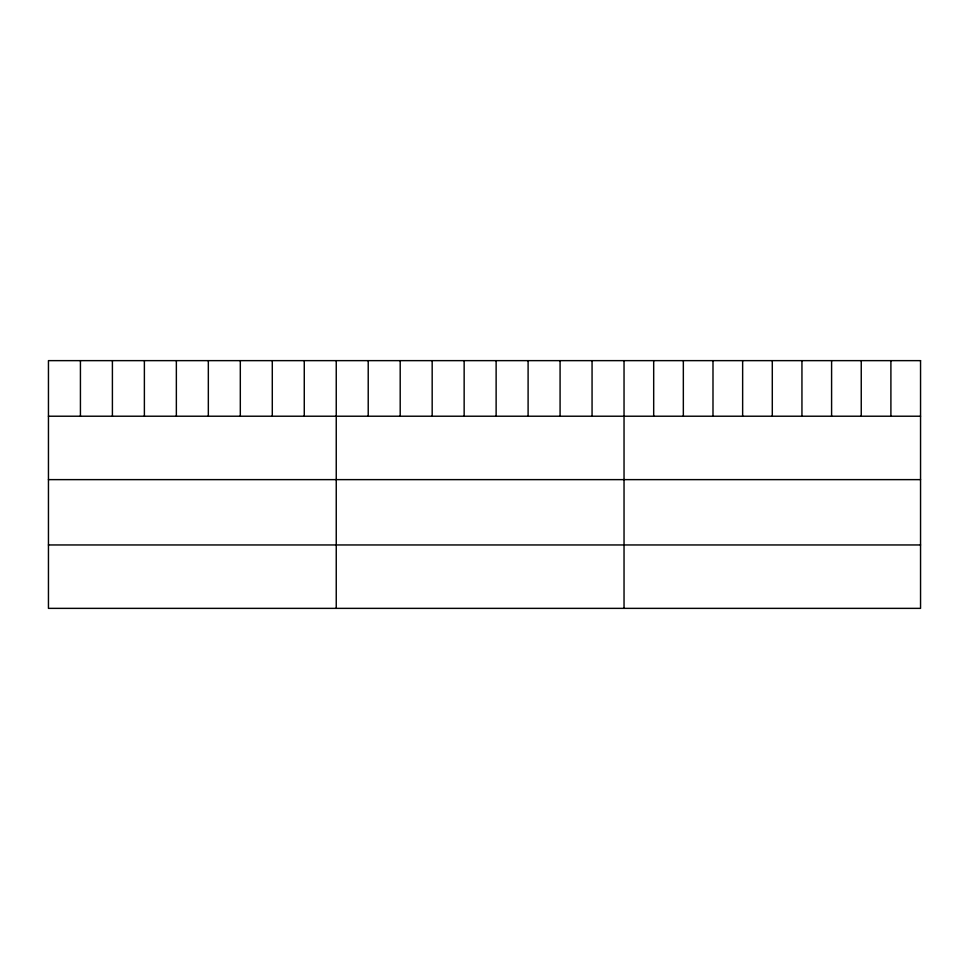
<?xml version="1.0" encoding="UTF-8"?>
<svg xmlns="http://www.w3.org/2000/svg" width="969" height="969" viewBox="0 0 969 969"><rect width="100%" height="100%" fill="white"/><g stroke="black" fill="none" stroke-linecap="round" stroke-linejoin="round"><path stroke-width="1.45" d="M48.45 416.222L920.55 416.222M48.45 479.631L920.55 479.631M48.45 544.953L920.55 544.953M890.899 360.638L890.899 416.222M861.247 360.638L861.247 416.222M831.596 360.638L831.596 416.222M801.944 360.638L801.944 416.222M772.293 360.638L772.293 416.222M742.642 360.638L742.642 416.222M712.99 360.638L712.99 416.222M683.339 360.638L683.339 416.222M653.687 360.638L653.687 416.222M624.036 360.638L624.036 608.362M592.059 360.638L592.059 416.222M560.082 360.638L560.082 416.222M528.105 360.638L528.105 416.222M496.128 360.638L496.128 416.222M464.151 360.638L464.151 416.222M432.174 360.638L432.174 416.222M400.197 360.638L400.197 416.222M368.22 360.638L368.22 416.222M336.243 360.638L336.243 608.362M304.266 360.638L304.266 416.222M272.289 360.638L272.289 416.222M240.312 360.638L240.312 416.222M208.335 360.638L208.335 416.222M176.358 360.638L176.358 416.222M144.381 360.638L144.381 416.222M112.404 360.638L112.404 416.222M80.427 360.638L80.427 416.222M920.55 360.638L48.45 360.638L48.45 608.362L920.55 608.362L920.55 360.638"/></g></svg>
